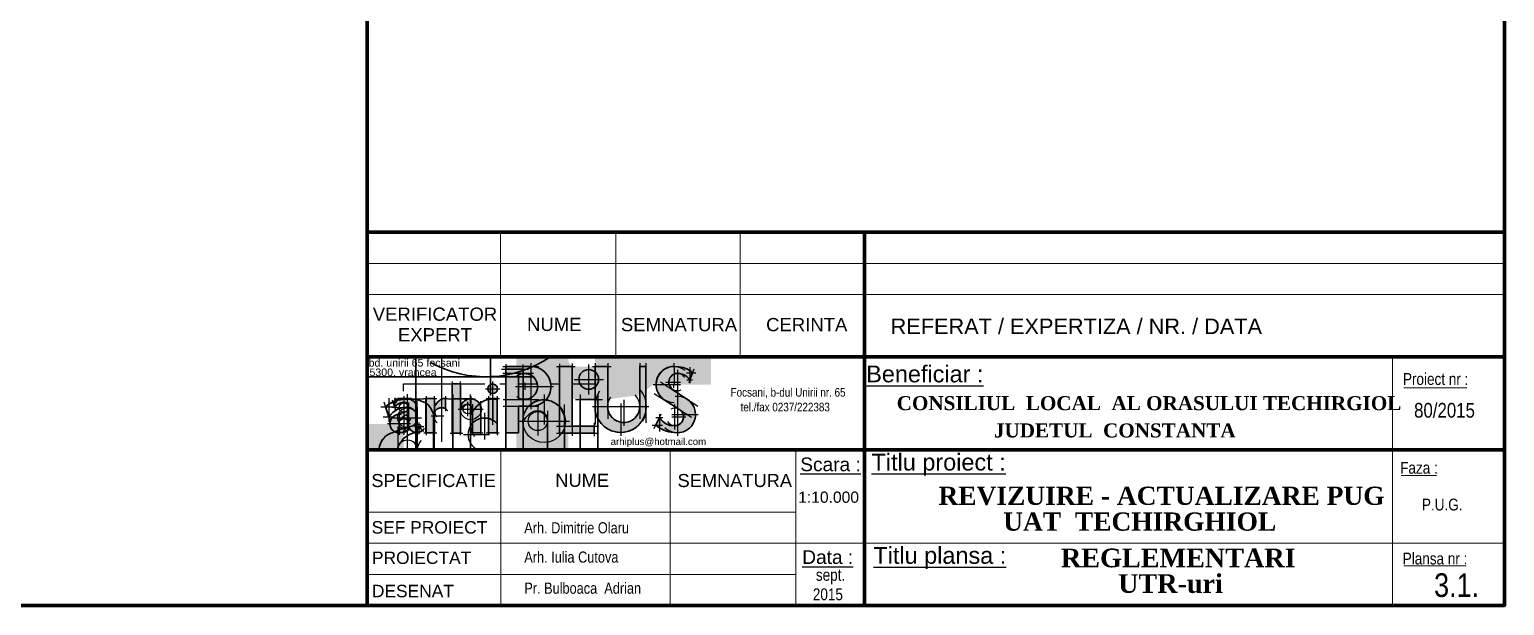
# Model space of a CAD drawing. Header units: metres. Extents: x 783184 to 1587399, y 282652 to 580595.
# Drawn here: x 792400 to 794774, y 284333 to 285259 of the extents above; entities that cross this region are included whole.
import ezdxf

# ---------------------------------------------------------------- set-up
doc = ezdxf.new("R2010")
doc.units = ezdxf.units.M
doc.header["$LTSCALE"] = 0.5
doc.layers.add('INDICATOR', color=7, linetype='CONTINUOUS')
doc.styles.add('Arial Narrow', font='ARIALN.TTF')
doc.styles.add('Arial Norrov', font='ARIALN.TTF')
doc.styles.add('GENERATED_STYLE_1', font='arial.ttf')
doc.styles.add('style1', font='arial.ttf')
doc.styles.add('WMF-Arial0', font='arial.ttf')
doc.styles.add('WMF-Times New Roman1', font='timesbd.ttf')

msp = doc.modelspace()

# ---------------------------------------------------------------- hatches: boundary and pattern name
at = {"layer": 'INDICATOR', "lineweight": 25, "true_color": 0xffb8b8}
msp.add_hatch(color=31, dxfattribs=at).paths.add_polyline_path([(793404.03289, 284688.19882), (793312.31795, 284688.19882), (793312.31795, 284717.43081), (793274.8654, 284717.43081), (793271.09221, 284719.60654), (793268.18996, 284725.26334), (793267.60942, 284729.75975), (793267.60942, 284733.24091), (793183.66637, 284733.37774), (793183.66637, 284583.76699), (793267.31189, 284583.76699), (793267.31189, 284665.43359), (793337.05492, 284665.43359), (793346.85612, 284667.16715), (793365.28626, 284669.48792), (793379.07256, 284670.21308)])
at = {"layer": 'INDICATOR', "lineweight": 100, "true_color": 0x2570da}
msp.add_hatch(color=152, dxfattribs=at).paths.add_polyline_path([(793497.18748, 284733.37838), (793310.44949, 284733.37838), (793310.44949, 284688.30423), (793311.85908, 284688.30423), (793497.18748, 284688.30423)])
at = {"layer": 'INDICATOR', "lineweight": 100, "true_color": 0xff3838}
h = msp.add_hatch(color=20, dxfattribs=at)
h.paths.add_polyline_path([(793187.13081, 284706.24291), (793197.14464, 284706.24291, -0.1298275936), (793207.38374, 284703.61064), (793207.38374, 284706.87776), (793167.13368, 284706.87776), (793167.13368, 284664.32606), (793207.38374, 284664.32606), (793207.38374, 284667.47412, -0.1339787295), (793196.80683, 284664.84682), (793187.13081, 284664.84682)])
h.paths.add_polyline_path([(793207.38374, 284717.75455), (793167.13368, 284717.75455), (793167.13368, 284706.87776), (793207.38374, 284706.87776)])
h.paths.add_polyline_path([(793207.38374, 284717.75455), (793207.38374, 284703.61064, -0.2716385839), (793217.98182, 284685.54238), (793239.59591, 284685.54238, 0.4142135624)])
h.paths.add_polyline_path([(793239.59591, 284685.54238), (793217.98182, 284685.54238, -0.2716385839), (793207.38374, 284667.47412), (793207.38374, 284653.75867), (793212.62012, 284653.75867, 0.3671583481)])
h.paths.add_polyline_path([(793207.38374, 284664.32606), (793167.13368, 284664.32606), (793167.13368, 284653.75867), (793207.38374, 284653.75867)])
h.paths.add_polyline_path([(793187.08369, 284653.75867), (793167.13368, 284653.75867), (793167.13368, 284611.19293), (793187.08369, 284611.19293)])
at = {"layer": 'INDICATOR', "lineweight": 25}
h = msp.add_hatch(color=9, dxfattribs=at)
h.paths.add_polyline_path([(793273.38964, 284717.86503), (793253.43207, 284717.86503), (793253.43207, 284610.55333), (793308.8821, 284610.55333), (793308.8821, 284621.63288), (793273.38964, 284621.63288)])
h.paths.add_polyline_path([(793331.25238, 284717.56037), (793310.88946, 284717.56037), (793310.88946, 284644.57423, 0.8146170407), (793392.37831, 284645.54275), (793392.37831, 284717.65086), (793382.47524, 284717.65086), (793382.47524, 284653.47127, -1.1110273837), (793331.25238, 284658.87425)])
h.paths.add_polyline_path([(793452.83902, 284668.96576), (793444.53722, 284674.26128), (793434.90216, 284680.68535), (793433.42445, 284682.24002), (793431.66171, 284684.77937), (793430.38931, 284687.35431), (793429.45604, 284690.33407), (793429.30054, 284693.05473), (793429.61154, 284695.57678), (793430.31149, 284697.72744), (793431.29659, 284699.67072), (793432.80029, 284701.76957), (793434.38168, 284703.42785), (793435.98891, 284704.51613), (793438.01095, 284705.50072), (793439.85163, 284706.09671), (793441.41619, 284706.40694), (793442.64349, 284706.45808), (793443.44886, 284706.48364), (793444.24144, 284706.47086), (793445.22586, 284706.34311), (793446.95642, 284706.14584), (793448.56729, 284705.83995), (793450.43611, 284705.46956), (793452.41763, 284704.95429), (793453.80299, 284704.45514), (793455.10784, 284703.79499), (793458.13301, 284701.51799), (793460.71054, 284698.99001), (793463.13736, 284696.34555), (793467.34857, 284707.603), (793465.54799, 284709.61906), (793462.59767, 284711.42757), (793457.9763, 284713.86448), (793452.21999, 284715.84143), (793444.80581, 284717.31414), (793437.57057, 284717.82131), (793433.67257, 284717.58318), (793431.10891, 284717.07075), (793429.03303, 284716.50827), (793427.06619, 284715.88137), (793424.89027, 284714.9815), (793423.13965, 284714.10653), (793421.19638, 284712.85232), (793419.53314, 284711.61489), (793417.4551, 284709.82393), (793416.14203, 284708.31154), (793413.91886, 284705.37798), (793413.14526, 284704.14474), (793412.1257, 284702.31075), (793411.15244, 284700.31984), (793410.51254, 284698.69005), (793409.98842, 284697.00938), (793409.46349, 284695.18274), (793409.15774, 284693.55671), (793408.90571, 284692.06805), (793408.78562, 284690.85661), (793408.70915, 284689.547), (793408.66808, 284688.17681), (793408.72611, 284686.89243), (793408.84203, 284685.53076), (793408.95795, 284684.51217), (793409.16084, 284683.276), (793409.4507, 284682.00123), (793409.78001, 284680.66304), (793410.1182, 284679.53315), (793410.49504, 284678.47086), (793411.01795, 284677.2006), (793411.49131, 284676.119), (793411.93587, 284675.24019), (793412.35134, 284674.49657), (793413.07741, 284673.27519), (793413.92774, 284672.02941), (793414.59431, 284671.14099), (793416.46461, 284668.89391), (793417.71292, 284667.64629), (793418.80734, 284666.67206), (793419.97877, 284665.76618), (793421.90562, 284664.14241), (793424.78997, 284662.17958), (793427.49015, 284660.47743), (793429.2238, 284659.31203), (793431.34102, 284657.9319), (793434.50137, 284655.97158), (793437.79015, 284653.85317), (793440.22631, 284652.27042), (793443.17408, 284650.39557), (793444.97693, 284649.08069), (793447.06224, 284647.84227), (793448.26356, 284646.84565), (793449.42893, 284645.69295), (793450.64237, 284643.98779), (793451.82215, 284641.67321), (793452.20652, 284640.66455), (793452.42274, 284639.61989), (793452.68702, 284638.3711), (793452.79513, 284637.19434), (793452.81923, 284636.26974), (793452.7052, 284634.88342), (793452.49033, 284633.76206), (793452.28582, 284632.79785), (793451.69506, 284631.13623), (793450.99847, 284629.73037), (793449.98039, 284628.21739), (793448.81353, 284626.79155), (793447.66149, 284625.80069), (793446.49598, 284624.9304), (793444.81578, 284623.99235), (793443.91078, 284623.55654), (793443.20396, 284623.31223), (793442.11506, 284622.91468), (793440.69981, 284622.6484), (793439.70098, 284622.54855), (793435.16497, 284622.49266), (793432.78575, 284622.71725), (793430.9483, 284622.98153), (793428.45694, 284623.77687), (793425.8265, 284624.95271), (793423.80406, 284626.07575), (793421.79495, 284627.47618), (793419.01346, 284629.89998), (793417.09684, 284631.72319), (793416.09222, 284632.80654), (793415.28591, 284633.8106), (793414.21438, 284635.78312), (793408.0873, 284623.05062), (793412.87815, 284619.65611), (793416.90809, 284617.35982), (793420.30283, 284615.53903), (793424.03213, 284613.95285), (793429.00448, 284612.68402), (793433.10402, 284611.94382), (793437.60032, 284611.3358), (793443.19441, 284611.20713), (793446.44199, 284611.42871), (793450.11394, 284612.04341), (793452.56599, 284612.79957), (793454.43118, 284613.51654), (793455.77453, 284614.1162), (793457.15707, 284614.84629), (793459.48768, 284616.29878), (793461.06583, 284617.44596), (793462.39626, 284618.51494), (793463.53094, 284619.62311), (793465.60777, 284621.92324), (793466.63824, 284623.35726), (793467.4599, 284624.50445), (793468.34941, 284626.00966), (793469.04075, 284627.33941), (793469.62761, 284628.59087), (793470.47781, 284630.70869), (793471.16901, 284632.76844), (793471.4691, 284634.30674), (793471.87528, 284636.68775), (793472.0709, 284639.15165), (793472.04479, 284640.52042), (793471.62231, 284645.47279), (793470.58915, 284649.56998), (793469.71458, 284651.79567), (793468.76758, 284653.75382), (793467.31059, 284656.34163), (793465.82493, 284658.33237), (793464.24139, 284660.20897), (793462.71844, 284661.7512), (793461.15105, 284663.12197), (793459.4205, 284664.55792)])
h = msp.add_hatch(color=9, dxfattribs=at)
h.paths.add_polyline_path([(793094.02474, 284689.95323), (793080.43307, 284689.95323), (793080.43307, 284610.61274), (793094.02474, 284610.61274)])
h.paths.add_polyline_path([(793123.93288, 284658.50581), (793122.57301, 284660.19736), (793121.66302, 284661.17103), (793120.37873, 284662.22824), (793119.2001, 284663.08907), (793117.73442, 284663.9046), (793116.34949, 284664.55172), (793115.22442, 284664.93349), (793114.27729, 284665.18982), (793113.39091, 284665.36288), (793112.44378, 284665.48841), (793111.48614, 284665.58248), (793110.09128, 284665.62349), (793108.48941, 284665.61304), (793107.06317, 284665.3828), (793105.50319, 284665.00613), (793104.25402, 284664.54404), (793102.39028, 284663.73824), (793101.30149, 284663.08943), (793100.25258, 284662.32321), (793099.20553, 284661.4128), (793098.11516, 284660.33218), (793097.38224, 284659.50548), (793096.59707, 284658.44854), (793096.0516, 284657.58628), (793095.52549, 284656.61707), (793094.6481, 284654.65749), (793094.27913, 284653.51022), (793094.02474, 284652.38531), (793094.02474, 284648.92124), (793095.97299, 284651.57512), (793098.47852, 284654.12893), (793101.30653, 284656.03821), (793103.48958, 284656.75726), (793105.67263, 284656.90601), (793107.56215, 284656.65558), (793108.96909, 284656.14194), (793110.05789, 284655.43282), (793111.30561, 284654.30789), (793112.06861, 284653.36182), (793112.77821, 284651.96788), (793113.16014, 284650.55017), (793113.16014, 284610.98298), (793126.70561, 284610.98298), (793126.70561, 284651.63677), (793126.25471, 284653.53551), (793125.42736, 284655.67932), (793124.77909, 284657.04092)])
h = msp.add_hatch(color=9, dxfattribs=at)
h.paths.add_polyline_path([(793137.93024, 284681.72651, 1), (793153.47968, 284681.72651, 1)])
h.paths.add_polyline_path([(793152.77641, 284665.94147), (793138.98708, 284665.94147), (793138.98708, 284610.81171), (793152.77641, 284610.81171)])
msp.add_hatch(color=9, dxfattribs=at).paths.add_polyline_path([(793022.37952, 284657.07291), (793020.95084, 284659.46876), (793018.98963, 284661.6953), (793016.90217, 284663.22764), (793013.89968, 284664.77651), (793010.84882, 284665.57516), (793007.91903, 284666.10756), (793004.15512, 284666.23479), (793002.11819, 284666.17716), (793000.48493, 284666.17716), (792997.25685, 284665.75465), (792995.30832, 284665.34956), (792993.40614, 284664.77338), (792991.3885, 284664.04362), (792989.12108, 284662.83364), (792987.29304, 284661.71344), (792985.4673, 284660.17252), (792988.11161, 284652.33097), (792989.91317, 284654.50918), (792991.13354, 284655.67092), (792992.99325, 284657.03592), (792995.23763, 284658.25913), (792997.53312, 284659.15945), (792999.39283, 284659.71133), (793001.72561, 284659.99687), (793003.25881, 284659.99687), (793004.8781, 284659.69614), (793006.31442, 284658.97835), (793007.89067, 284657.78963), (793008.86515, 284656.67247), (793009.73915, 284655.48375), (793009.73915, 284624.35145), (793009.69985, 284623.18702), (793009.63982, 284622.08756), (793008.95571, 284620.8815), (793008.46249, 284620.28995), (793007.91025, 284619.76747), (793007.17892, 284619.21291), (793006.4293, 284618.78897), (793005.50204, 284618.37495), (793004.22653, 284618.02562), (793002.9038, 284617.91796), (793001.9142, 284618.00605), (793000.4511, 284618.29669), (792999.02342, 284618.94291), (792997.98732, 284619.64998), (792997.27082, 284620.34999), (792996.55964, 284621.14694), (792995.87424, 284622.38337), (792995.40751, 284623.47891), (792995.16594, 284624.89403), (792995.12491, 284626.26091), (792995.15226, 284627.60035), (792995.41211, 284628.90415), (792995.9455, 284630.0113), (792996.64285, 284631.17313), (792997.61388, 284632.25286), (792998.92711, 284634.02678), (792999.7716, 284635.19799), (793000.78826, 284636.14531), (793001.9427, 284636.92037), (793003.25248, 284637.76431), (793005.03258, 284638.63033), (793007.0315, 284639.47427), (793008.54786, 284639.76705), (793009.73915, 284639.99095), (793009.73915, 284645.84963), (793009.14257, 284645.72648), (793007.01667, 284645.28762), (793003.04632, 284644.2825), (792999.38722, 284643.1322), (792996.31822, 284642.12931), (792994.13444, 284641.12651), (792990.81668, 284639.8203), (792989.61545, 284639.4103), (792988.60454, 284638.95634), (792987.59378, 284638.4), (792986.30459, 284637.55069), (792985.14483, 284636.54816), (792984.06079, 284635.44994), (792983.21112, 284634.36638), (792982.43473, 284633.18034), (792981.7748, 284631.88619), (792981.2181, 284630.50984), (792980.83717, 284629.22132), (792980.5003, 284627.58132), (792980.40082, 284625.76022), (792980.41925, 284624.9672), (792980.50231, 284624.11879), (792980.65016, 284623.11948), (792980.82551, 284622.23417), (792981.10235, 284621.22905), (792981.41691, 284620.38537), (792981.91502, 284619.23274), (792982.67155, 284617.85872), (792983.70779, 284616.47157), (792984.5566, 284615.50326), (792985.4699, 284614.61803), (792986.29106, 284613.98173), (792987.32428, 284613.28091), (792988.42733, 284612.67971), (792989.83312, 284612.03626), (792991.61985, 284611.48474), (792992.8549, 284611.20902), (792994.47017, 284611.09573), (792996.8945, 284611.12236), (793001.17005, 284611.49778), (793003.46122, 284611.89715), (793005.35275, 284612.42973), (793007.19101, 284613.30843), (793009.45555, 284614.55996), (793011.0007, 284615.57178), (793012.86142, 284617.22751), (793013.18418, 284616.7396), (793013.70547, 284616.07801), (793014.21006, 284615.50736), (793014.74791, 284614.94503), (793015.47607, 284614.33312), (793016.28111, 284613.73603), (793017.09191, 284613.20675), (793017.98549, 284612.72707), (793018.9784, 284612.30536), (793019.70037, 284612.02295), (793020.74295, 284611.75831), (793021.62818, 284611.58462), (793022.48879, 284611.50189), (793023.57182, 284611.4775), (793024.57856, 284611.51109), (793025.66907, 284611.5949), (793026.55833, 284611.72909), (793027.29657, 284611.9303), (793027.95089, 284612.1315), (793028.8066, 284612.48369), (793029.96089, 284613.042), (793031.42385, 284614.09618), (793032.6828, 284615.35432), (793029.64173, 284618.58956), (793028.89615, 284618.17697), (793028.0174, 284617.88419), (793027.00548, 284617.75115), (793025.79389, 284617.93743), (793025.24438, 284618.17884), (793024.04604, 284619.24356), (793023.56664, 284620.26824), (793023.2754, 284621.84668), (793023.2754, 284654.79794)])
h = msp.add_hatch(color=9, dxfattribs=at)
h.paths.add_polyline_path([(793052.3809, 284666.36425), (793038.44083, 284666.36425), (793038.44083, 284611.01729), (793052.3809, 284611.01729)])
h.paths.add_polyline_path([(793069.89455, 284666.2089), (793066.82051, 284666.00982), (793065.13327, 284665.59758), (793063.23973, 284664.92295), (793061.23375, 284663.8174), (793059.56205, 284662.50101), (793057.40606, 284660.55223), (793055.90626, 284658.73462), (793053.76668, 284655.99354), (793052.3809, 284653.87505), (793052.3809, 284645.04312), (793052.54228, 284645.31362), (793053.01693, 284646.01408), (793053.74941, 284646.90502), (793054.34469, 284647.54526), (793055.14354, 284648.26072), (793055.75524, 284648.73907), (793056.37716, 284649.18141), (793057.06487, 284649.59972), (793057.87423, 284650.02643), (793058.16446, 284650.15741), (793058.56237, 284650.3352), (793058.87952, 284650.45787), (793059.32279, 284650.6144), (793059.90267, 284650.80766), (793060.52027, 284650.97133), (793060.99031, 284651.06461), (793061.35453, 284651.14171), (793061.72452, 284651.19166), (793062.16101, 284651.24169), (793062.71757, 284651.28824), (793063.53831, 284651.31951), (793064.15691, 284651.31182), (793064.99694, 284651.24312), (793065.7454, 284651.12867), (793066.71859, 284650.94927), (793067.84913, 284650.57777), (793069.27379, 284650.02053), (793069.89455, 284649.6539)])
at = {"layer": 'INDICATOR', "lineweight": 100, "true_color": 0xff3838}
msp.add_hatch(color=20, dxfattribs=at).paths.add_polyline_path([(793002.54252, 284625.06141), (792943.90475, 284625.06141), (792943.90475, 284583.76762), (793002.54252, 284583.76762)])

# ---------------------------------------------------------------- linework, layer by layer
at = {"layer": 'INDICATOR', "color": 0, "linetype": 'ByBlock', "lineweight": 100}
for p, q in [((792943.90475, 284933.37838), (794773.90475, 284933.37838)), ((792943.90475, 284333.37838), (792943.90475, 284933.37838)), ((793743.90475, 284933.37838), (793743.90475, 284333.37838)), ((792943.90475, 284733.37838), (794773.90475, 284733.37838)), ((792943.90475, 284583.37838), (794773.90475, 284583.37838))]:
    msp.add_line(p, q, dxfattribs=at)
at = {"layer": 'INDICATOR', "color": 0, "linetype": 'ByBlock', "lineweight": 15}
for p, q in [((793158.30792, 284733.37838), (793158.30792, 284933.37838)), ((793343.90475, 284733.37838), (793343.90475, 284933.37838)), ((793543.90475, 284733.37838), (793543.90475, 284933.37838)), ((792943.90475, 284883.37838), (794773.90475, 284883.37838)), ((792943.90475, 284833.37838), (794773.90475, 284833.37838)), ((794593.90475, 284333.37838), (794593.90475, 284733.37838)), ((793159.08553, 284583.37838), (793159.08553, 284333.37838)), ((793431.48515, 284583.37838), (793431.48515, 284333.37838)), ((793633.55494, 284583.37838), (793633.55494, 284333.37838)), ((792943.90475, 284483.37838), (793633.55494, 284483.37838)), ((792943.90475, 284433.37838), (794773.90475, 284433.37838)), ((792943.90475, 284383.37838), (793633.55494, 284383.37838))]:
    msp.add_line(p, q, dxfattribs=at)
at = {"layer": 'INDICATOR', "color": 0, "lineweight": 25}
for p, q in [((793207.38374, 284723.05416), (793207.38374, 284648.93456)), ((793253.43207, 284722.07358), (793253.43207, 284605.91673)), ((793273.38964, 284722.33813), (793273.38964, 284605.91673)), ((793310.88946, 284722.80851), (793310.88946, 284624.5037)), ((793331.25238, 284723.13938), (793331.25238, 284633.65736)), ((793382.47524, 284722.81662), (793382.47524, 284633.41331)), ((793392.37831, 284722.80057), (793392.37831, 284627.12643)), ((793437.10084, 284722.97219), (793437.10084, 284718.77431)), ((793162.13534, 284717.75455), (793220.13323, 284717.75455)), ((793162.17802, 284706.87776), (793211.5409, 284706.87776)), ((793248.25114, 284717.84001), (793278.61218, 284717.84001)), ((793306.26903, 284717.56037), (793336.18529, 284717.56037)), ((793437.99668, 284717.55068), (793437.99668, 284688.53141)), ((793443.14459, 284712.2626), (793443.14459, 284605.87911)), ((793457.87896, 284707.603), (793472.4231, 284707.603)), ((793469.43589, 284713.18285), (793461.15994, 284691.05948)), ((793463.06983, 284716.31534), (793463.06983, 284691.01052)), ((793077.01784, 284689.95323), (793098.14985, 284689.95323)), ((793080.43307, 284693.71854), (793080.43307, 284606.75772)), ((793094.02474, 284607.30638), (793094.02474, 284693.57559)), ((793134.27272, 284681.72651), (793157.25495, 284681.72651)), ((793145.58705, 284693.50635), (793145.58705, 284669.94667)), ((793182.4568, 284685.54238), (793243.55997, 284685.54238)), ((793197.28083, 284691.12156), (793197.28083, 284680.34078)), ((793404.1073, 284688.53141), (793448.23946, 284688.53141)), ((793405.52686, 284674.42404), (793465.784, 284635.88899)), ((793415.87708, 284693.08481), (793476.13409, 284653.65657)), ((793424.48611, 284692.63621), (793448.19625, 284692.63621)), ((793437.49935, 284683.09536), (793437.49935, 284688.53141)), ((793457.97698, 284696.34555), (793467.33011, 284696.34555)), ((793034.6513, 284666.36425), (793056.06908, 284666.36425)), ((793038.52908, 284669.9976), (793038.52908, 284606.9709)), ((793052.3809, 284607.18791), (793052.3809, 284669.99698)), ((793063.54306, 284655.36813), (793063.54306, 284634.28758)), ((793069.89455, 284669.90254), (793069.89455, 284645.92866)), ((793069.89455, 284666.2089), (793071.72288, 284666.18645)), ((793071.72288, 284666.18645), (793073.55625, 284665.95005)), ((793105.48519, 284660.79829), (793105.48519, 284637.50897)), ((793110.49942, 284669.90629), (793110.49942, 284646.13317)), ((793113.16014, 284656.92585), (793113.16014, 284607.13413)), ((793126.70561, 284607.26716), (793126.70561, 284662.05393)), ((793135.2128, 284665.94147), (793156.54493, 284665.94147)), ((793138.98708, 284669.81114), (793138.98708, 284607.02441)), ((793152.77641, 284669.81114), (793152.77641, 284607.02441)), ((793162.44082, 284664.32606), (793220.07521, 284664.32606)), ((793162.44109, 284653.75867), (793219.76582, 284653.75867)), ((793306.12924, 284653.47127), (793396.93856, 284653.47127)), ((793351.84277, 284658.20499), (793351.84277, 284606.33986)), ((793356.57886, 284664.17362), (793356.57886, 284622.39338)), ((793438.96239, 284616.18431), (793438.96239, 284656.66924)), ((792995.08671, 284644.66793), (792995.08671, 284607.59184)), ((793027.00831, 284627.74956), (793027.00831, 284609.01169)), ((793046.87533, 284638.26017), (793067.32539, 284638.26017)), ((793052.3809, 284645.04312), (793053.05104, 284641.63559)), ((793053.05104, 284641.63559), (793053.90834, 284639.72408)), ((793053.90834, 284639.72408), (793054.76564, 284637.81256)), ((793054.76564, 284637.81256), (793055.52404, 284636.88972)), ((793090.14063, 284648.92124), (793130.54279, 284648.92124)), ((793308.8821, 284627.15658), (793308.8821, 284605.80683)), ((793405.61814, 284617.91954), (793416.83593, 284641.23087)), ((793408.40676, 284635.78312), (793419.62455, 284635.78312)), ((793414.36422, 284641.10421), (793414.36422, 284613.35862)), ((793434.21554, 284640.41941), (793476.47175, 284640.41941)), ((793434.28717, 284636.4823), (793456.41794, 284636.4823)), ((792976.66234, 284625.72011), (793013.77855, 284625.72011)), ((793019.92793, 284621.34046), (793035.02373, 284621.34046)), ((793027.00831, 284621.34046), (793034.81945, 284613.01609)), ((793034.75164, 284611.01729), (793056.14898, 284611.01729)), ((793077.1988, 284610.61274), (793097.96486, 284610.61274)), ((793109.61074, 284610.98298), (793130.51126, 284610.98298)), ((793135.0949, 284610.81171), (793156.30926, 284610.81171)), ((793248.35508, 284610.55333), (793313.97162, 284610.55333)), ((793248.47068, 284621.63288), (793313.85601, 284621.63288)), ((793402.51258, 284623.05062), (793419.05412, 284623.05062))]:
    msp.add_line(p, q, dxfattribs=at)
at = {"layer": 'INDICATOR', "color": 253, "lineweight": 25}
for p, q in [((793160.14634, 284713.5525), (793203.25565, 284713.5525)), ((793167.11341, 284721.23374), (793167.11341, 284583.76762)), ((793194.84043, 284583.76762), (793194.84043, 284720.94212)), ((793300.02754, 284720.80087), (793300.02754, 284672.73913)), ((793276.94631, 284696.77), (793323.83006, 284696.77)), ((793073.7186, 284665.43098), (793117.41088, 284665.43098)), ((793081.62927, 284672.84302), (793081.62927, 284583.76762)), ((793109.88698, 284583.76762), (793109.88698, 284672.84175)), ((793145.61484, 284672.6491), (793145.61484, 284623.74239)), ((793145.61484, 284665.11408), (793149.34463, 284665.06828)), ((793149.34463, 284665.06828), (793153.0847, 284664.58601)), ((793218.21975, 284654.07643), (793218.21975, 284606.56621)), ((793228.44877, 284672.65675), (793228.44877, 284624.15959)), ((793261.50939, 284583.76762), (793261.50939, 284656.63793)), ((793278.86407, 284664.56851), (793322.38161, 284664.56851)), ((793286.56359, 284672.46264), (793286.56359, 284583.76762)), ((793314.69383, 284672.46264), (793314.69383, 284583.76762)), ((793132.65779, 284642.99891), (793132.65779, 284599.99458)), ((793186.91683, 284629.84726), (793269.33724, 284629.84726)), ((793233.87664, 284646.17665), (793233.87664, 284583.76762)), ((792993.00683, 284621.1705), (792993.00683, 284583.76762)), ((793098.65562, 284608.09867), (793140.37375, 284608.09867)), ((793109.88698, 284621.93589), (793111.25408, 284614.98453)), ((793111.25408, 284614.98453), (793113.00297, 284611.08503)), ((793113.00297, 284611.08503), (793114.75186, 284607.18554)), ((793114.75186, 284607.18554), (793116.29899, 284605.30296))]:
    msp.add_line(p, q, dxfattribs=at)
at = {"layer": 'INDICATOR', "color": 0, "lineweight": 30}
for p, q in [((793187.13081, 284706.24291), (793187.13081, 284664.84682)), ((793197.41703, 284706.24291), (793187.13081, 284706.24291)), ((793197.75484, 284664.84682), (793187.13081, 284664.84682))]:
    msp.add_line(p, q, dxfattribs=at)
at = {"layer": 'INDICATOR', "color": 0, "linetype": 'ByBlock', "lineweight": 9}
for p, q in [((794611.89132, 284683.04722), (794713.07062, 284683.04722)), ((794607.85567, 284542.47823), (794664.67475, 284542.47823)), ((794611.89132, 284397.00875), (794712.34941, 284397.00875))]:
    msp.add_line(p, q, dxfattribs=at)
at = {"layer": 'INDICATOR', "color": 0, "lineweight": 100}
msp.add_lwpolyline([(783183.90475, 284333.37838), (783183.90475, 292543.37838), (794773.90475, 292543.37838), (794773.90475, 284333.37838)], close=True, dxfattribs=at)
at = {"layer": 'INDICATOR', "color": 0, "linetype": 'ByBlock', "lineweight": 100}
msp.add_lwpolyline([(792943.90475, 291943.37838), (792943.90475, 284933.37838)], dxfattribs=at)
at = {"layer": 'INDICATOR', "color": 8, "lineweight": 35}
for points in [[(793022.04841, 284733.37838), (793022.04841, 284583.76762)], [(793141.99712, 284670.72339), (793141.99712, 284733.37838)], [(792943.90475, 284701.23141), (793212.47847, 284701.23141)]]:
    msp.add_lwpolyline(points, dxfattribs=at)
at = {"layer": 'INDICATOR', "color": 30, "lineweight": 25}
msp.add_lwpolyline([(793063.70349, 284596.49383), (793063.70349, 284732.526)], dxfattribs=at)
at = {"layer": 'INDICATOR', "color": 253, "lineweight": 30}
for points in [[(793167.11341, 284713.5525), (793194.84043, 284713.5525), (793194.84043, 284583.76762)], [(793167.11341, 284583.76762), (793167.11341, 284713.5525)], [(792973.30033, 284652.72987), (792977.02483, 284655.87335), (792980.75403, 284658.15855), (792985.37956, 284660.62692), (792989.49554, 284662.11563), (792993.37599, 284663.29104), (792997.35101, 284664.11742), (793003.93629, 284664.97933), (793007.26814, 284664.97933), (793011.42348, 284665.09689), (793019.10185, 284664.83735), (793025.07862, 284663.75125), (793031.30237, 284662.12201), (793037.42745, 284658.96232), (793041.68587, 284655.83635), (793045.68673, 284651.2942), (793048.60125, 284646.40666), (793050.42885, 284641.76573), (793050.42885, 284583.76762)], [(792973.30033, 284652.72987), (792978.69472, 284636.73311), (792982.36988, 284641.17666), (792984.85945, 284643.54661), (792988.65326, 284646.33121), (792993.2318, 284648.82655), (792997.91459, 284650.66321), (793001.7084, 284651.78904), (793006.46726, 284652.37155), (793009.595, 284652.37155), (793012.89836, 284651.75805), (793015.82845, 284650.29376), (793019.04399, 284647.86877), (793021.03194, 284645.58976), (793022.8149, 284643.16477), (793022.8149, 284583.76762)], [(793081.44925, 284583.76762), (793081.44925, 284665.43098), (793109.88698, 284665.43098), (793109.88698, 284583.76762)], [(793145.90383, 284665.1328), (793145.90383, 284631.17121), (793144.34847, 284632.08981), (793141.44218, 284633.22657), (793139.13587, 284633.98442), (793137.15057, 284634.3504), (793135.6237, 284634.58388), (793133.91006, 284634.72404), (793132.6481, 284634.73971), (793130.9738, 284634.67592), (793129.83842, 284634.58096), (793128.94797, 284634.4789), (793128.1932, 284634.37701), (793127.45018, 284634.21972), (793126.4913, 284634.02944), (793125.23139, 284633.69553), (793124.04843, 284633.3013), (793123.14418, 284632.98198), (793122.49719, 284632.73173), (793121.68545, 284632.36903), (793121.09338, 284632.10184), (793119.44229, 284631.23135), (793118.03936, 284630.378), (793116.77065, 284629.47562), (793115.52278, 284628.49979), (793113.89313, 284627.04024), (793112.67874, 284625.73415), (793111.18448, 284623.91664), (793110.2162, 284622.4877), (793109.88698, 284621.93589)], [(793145.90383, 284665.1328), (793139.3438, 284664.70794), (793135.90182, 284663.86699), (793132.03899, 284662.49073), (793127.9468, 284660.23542), (793124.53654, 284657.54997), (793120.13832, 284653.57448), (793117.07872, 284649.86654), (793112.71399, 284644.27474), (793109.88698, 284639.95302)], [(793261.50939, 284583.76762), (793261.50939, 284635.38692), (793260.58957, 284639.26035), (793258.90176, 284643.63373), (793257.5793, 284646.4114), (793255.85303, 284649.39977), (793253.07889, 284652.85053), (793251.22251, 284654.83682), (793248.60255, 284656.99353), (793246.19816, 284658.74962), (793243.20816, 284660.41331), (793240.38292, 284661.73343), (793238.08778, 284662.51224), (793236.15563, 284663.03515), (793234.34741, 284663.38819), (793232.41527, 284663.64426), (793230.46168, 284663.83619), (793227.61617, 284663.91984), (793224.34835, 284663.89852), (793221.43882, 284663.42883), (793218.25646, 284662.66041), (793215.70816, 284661.71776), (793211.90612, 284660.07394), (793209.68499, 284658.75035), (793207.54521, 284657.18727), (793205.40924, 284655.33002), (793203.18488, 284653.12556), (793201.68973, 284651.4391), (793200.08798, 284649.28294), (793198.97521, 284647.52393), (793197.88593, 284645.51722), (793197.88821, 284645.51605), (793196.11208, 284641.5492), (793195.35937, 284639.20877), (793194.84043, 284636.91395)], [(793286.56359, 284664.56851), (793314.69383, 284664.56851), (793314.69383, 284583.76762)], [(793286.56359, 284583.76762), (793286.56359, 284664.56851)], [(793194.84043, 284629.84726), (793198.81486, 284635.26116), (793203.92614, 284640.47094), (793209.69527, 284644.36588), (793214.1487, 284645.83272), (793218.60212, 284646.13619), (793222.45673, 284645.62531), (793225.3269, 284644.57748), (793227.54804, 284643.13087), (793230.0934, 284640.83601), (793231.64992, 284638.90604), (793233.09749, 284636.06239), (793233.87664, 284633.17026), (793233.87664, 284583.76762)], [(792963.03237, 284583.76762), (792963.16764, 284586.24383), (792963.85486, 284589.58943), (792964.63195, 284592.21801), (792965.76762, 284595.02575), (792967.11387, 284597.66582), (792968.69771, 284600.08534), (792970.43103, 284602.29582), (792972.64248, 284604.53618), (792975.0084, 284606.58134), (792977.63834, 284608.31392), (792979.7003, 284609.44887), (792981.76255, 284610.37494), (792984.21305, 284611.21134), (792990.98129, 284613.87601), (792995.43619, 284615.92172), (793001.69695, 284617.96761), (793009.16152, 284620.31423), (793017.26104, 284622.36468), (793021.59787, 284623.25995), (793022.8149, 284623.51118)], [(792993.00628, 284583.76762), (792993.05764, 284586.28265), (792993.58774, 284588.9424), (792994.67584, 284591.20099), (792996.09845, 284593.57112), (792998.07935, 284595.77376), (793000.75833, 284599.39257), (793002.48109, 284601.78184), (793004.55508, 284603.71436), (793006.91014, 284605.29548), (793009.58208, 284607.01713), (793013.21348, 284608.78379), (793017.29129, 284610.50544), (793020.38466, 284611.10271), (793022.8149, 284611.55946)]]:
    msp.add_lwpolyline(points, dxfattribs=at)
at = {"layer": 'INDICATOR', "color": 0, "lineweight": 30}
for points in [[(793207.38374, 284717.75455), (793167.13368, 284717.75455), (793167.13368, 284611.19293), (793187.08369, 284611.19293), (793187.08369, 284653.75867), (793212.62012, 284653.75867)], [(793253.43207, 284717.86503), (793273.38964, 284717.86503), (793273.38964, 284621.63288), (793308.8821, 284621.63288), (793308.8821, 284610.55333), (793253.43207, 284610.55333), (793253.43207, 284717.84001)], [(793310.88946, 284644.8143), (793310.88946, 284717.56037), (793331.25238, 284717.56037), (793331.25238, 284648.06829)], [(793382.47524, 284653.47127), (793382.47524, 284717.65086), (793392.37831, 284717.65086), (793392.37831, 284643.03161)], [(793463.13736, 284696.34555), (793467.34857, 284707.603), (793465.54799, 284709.61906), (793462.59767, 284711.42757), (793457.9763, 284713.86448), (793452.21999, 284715.84143), (793444.80581, 284717.31414), (793437.57057, 284717.82131), (793433.67257, 284717.58318), (793431.10891, 284717.07075), (793429.03303, 284716.50827), (793427.06619, 284715.88137), (793424.89027, 284714.9815), (793423.13965, 284714.10653), (793421.19638, 284712.85232), (793419.53314, 284711.61489), (793417.4551, 284709.82393), (793416.14203, 284708.31154), (793413.91886, 284705.37798), (793413.14526, 284704.14474), (793412.1257, 284702.31075), (793411.15244, 284700.31984), (793410.51254, 284698.69005), (793409.98842, 284697.00938), (793409.46349, 284695.18274), (793409.15774, 284693.55671), (793408.90571, 284692.06805), (793408.78562, 284690.85661), (793408.70915, 284689.547), (793408.66808, 284688.17681), (793408.72611, 284686.89243), (793408.84203, 284685.53076), (793408.95795, 284684.51217), (793409.16084, 284683.276), (793409.4507, 284682.00123), (793409.78001, 284680.66304), (793410.1182, 284679.53315), (793410.49504, 284678.47086), (793411.01795, 284677.2006), (793411.49131, 284676.119), (793411.93587, 284675.24019), (793412.35134, 284674.49657), (793413.07741, 284673.27519), (793413.92774, 284672.02941), (793414.59431, 284671.14099), (793416.46461, 284668.89391), (793417.71292, 284667.64629), (793418.80734, 284666.67206), (793419.97877, 284665.76618), (793421.90562, 284664.14241), (793424.78997, 284662.17958), (793427.49015, 284660.47743), (793429.2238, 284659.31203), (793431.34102, 284657.9319), (793434.50137, 284655.97158), (793437.79015, 284653.85317), (793440.22631, 284652.27042), (793443.17408, 284650.39557), (793444.97693, 284649.08069), (793447.06224, 284647.84227), (793448.26356, 284646.84565), (793449.42893, 284645.69295), (793450.64237, 284643.98779), (793451.82215, 284641.67321), (793452.20652, 284640.66455), (793452.42274, 284639.61989), (793452.68702, 284638.3711), (793452.79513, 284637.19434), (793452.81923, 284636.26974), (793452.7052, 284634.88342), (793452.49033, 284633.76206), (793452.28582, 284632.79785), (793451.69506, 284631.13623), (793450.99847, 284629.73037), (793449.98039, 284628.21739), (793448.81353, 284626.79155), (793447.66149, 284625.80069), (793446.49598, 284624.9304), (793444.81578, 284623.99235), (793443.91078, 284623.55654), (793443.20396, 284623.31223), (793442.11506, 284622.91468), (793440.69981, 284622.6484), (793439.70098, 284622.54855), (793435.16497, 284622.49266), (793432.78575, 284622.71725), (793430.9483, 284622.98153), (793428.45694, 284623.77687), (793425.8265, 284624.95271), (793423.80406, 284626.07575), (793421.79495, 284627.47618), (793419.01346, 284629.89998), (793417.09684, 284631.72319), (793416.09222, 284632.80654), (793415.28591, 284633.8106), (793414.21438, 284635.78312), (793408.0873, 284623.05062), (793412.87815, 284619.65611), (793416.90809, 284617.35982), (793420.30283, 284615.53903), (793424.03213, 284613.95285), (793429.00448, 284612.68402), (793433.10402, 284611.94382), (793437.60032, 284611.3358), (793443.19441, 284611.20713), (793446.44199, 284611.42871), (793450.11394, 284612.04341), (793452.56599, 284612.79957), (793454.43118, 284613.51654), (793455.77453, 284614.1162), (793457.15707, 284614.84629), (793459.48768, 284616.29878), (793461.06583, 284617.44596), (793462.39626, 284618.51494), (793463.53094, 284619.62311), (793465.60777, 284621.92324), (793466.63824, 284623.35726), (793467.4599, 284624.50445), (793468.34941, 284626.00966), (793469.04075, 284627.33941), (793469.62761, 284628.59087), (793470.47781, 284630.70869), (793471.16901, 284632.76844), (793471.4691, 284634.30674), (793471.87528, 284636.68775), (793472.0709, 284639.15165), (793472.04479, 284640.52042), (793471.62231, 284645.47279), (793470.58915, 284649.56998), (793469.71458, 284651.79567), (793468.76758, 284653.75382), (793467.31059, 284656.34163), (793465.82493, 284658.33237), (793464.24139, 284660.20897), (793462.71844, 284661.7512), (793461.15105, 284663.12197), (793459.4205, 284664.55792), (793452.83902, 284668.96576), (793444.53722, 284674.26128), (793434.90216, 284680.68535), (793433.42445, 284682.24002), (793431.66171, 284684.77937), (793430.38931, 284687.35431), (793429.45604, 284690.33407), (793429.30054, 284693.05473), (793429.61154, 284695.57678), (793430.31149, 284697.72744), (793431.29659, 284699.67072), (793432.80029, 284701.76957), (793434.38168, 284703.42785), (793435.98891, 284704.51613), (793438.01095, 284705.50072), (793439.85163, 284706.09671), (793441.41619, 284706.40694), (793442.64349, 284706.45808), (793443.44886, 284706.48364), (793444.24144, 284706.47086), (793445.22586, 284706.34311), (793446.95642, 284706.14584), (793448.56729, 284705.83995), (793450.43611, 284705.46956), (793452.41763, 284704.95429), (793453.80299, 284704.45514), (793455.10784, 284703.79499), (793458.13301, 284701.51799), (793460.71054, 284698.99001), (793463.13736, 284696.34555)], [(793080.43307, 284689.95323), (793094.02474, 284689.95323), (793094.02474, 284610.61274), (793080.43307, 284610.61274), (793080.43307, 284689.95323)], [(792985.42666, 284660.13821), (792987.25239, 284661.67913), (792989.08043, 284662.79933), (792991.34785, 284664.00931), (792993.36549, 284664.73908), (792995.26767, 284665.31526), (792997.21621, 284665.72034), (793000.44428, 284666.14285), (793002.07754, 284666.14285), (793004.11447, 284666.20048), (793007.87838, 284666.07325), (793010.80817, 284665.54085), (793013.85903, 284664.7422), (793016.86152, 284663.19333), (793018.94898, 284661.66099), (793020.91019, 284659.43445), (793022.33887, 284657.0386), (793023.23475, 284654.76363), (793023.23475, 284621.81238), (793023.52599, 284620.23393), (793024.00539, 284619.20925), (793025.20373, 284618.14453), (793025.75324, 284617.90313), (793026.96483, 284617.71684), (793027.97675, 284617.84988), (793028.8555, 284618.14266), (793029.60108, 284618.55525), (793032.64215, 284615.32001), (793031.3832, 284614.06187), (793029.92025, 284613.0077), (793028.76595, 284612.44939), (793027.91024, 284612.09719), (793027.25592, 284611.89599), (793026.51768, 284611.69479), (793025.62842, 284611.56059), (793024.53791, 284611.47679), (793023.53117, 284611.44319), (793022.44814, 284611.46758), (793021.58753, 284611.55032), (793020.7023, 284611.724), (793019.65973, 284611.98864), (793018.93775, 284612.27105), (793017.94484, 284612.69276), (793017.05126, 284613.17245), (793016.24046, 284613.70172), (793015.43542, 284614.29881), (793014.70726, 284614.91073), (793014.16941, 284615.47306), (793013.66482, 284616.0437), (793013.14353, 284616.70529), (793012.82077, 284617.1932), (793010.96005, 284615.53747), (793009.4149, 284614.52565), (793007.15036, 284613.27412), (793005.3121, 284612.39542), (793003.42057, 284611.86284), (793001.1294, 284611.46347), (792996.85385, 284611.08805), (792994.42952, 284611.06143), (792992.81425, 284611.17471), (792991.5792, 284611.45043), (792989.79247, 284612.00195), (792988.38668, 284612.64541), (792987.28363, 284613.2466), (792986.25041, 284613.94742), (792985.42925, 284614.58373), (792984.51595, 284615.46895), (792983.66714, 284616.43726), (792982.6309, 284617.82441), (792981.87437, 284619.19844), (792981.37626, 284620.35106), (792981.0617, 284621.19474), (792980.78486, 284622.19986), (792980.60951, 284623.08517), (792980.46166, 284624.08449), (792980.3786, 284624.9329), (792980.36017, 284625.72591), (792980.45965, 284627.54701), (792980.79652, 284629.18701), (792981.17745, 284630.47553), (792981.73415, 284631.85188), (792982.39408, 284633.14603), (792983.17047, 284634.33207), (792984.02014, 284635.41564), (792985.10418, 284636.51385), (792986.26394, 284637.51638), (792987.55313, 284638.36569), (792988.56389, 284638.92203), (792989.5748, 284639.37599), (792990.77603, 284639.78599), (792994.09379, 284641.0922), (792996.27757, 284642.095), (792999.34657, 284643.09789), (793003.00567, 284644.24819), (793006.97602, 284645.25331), (793009.10192, 284645.69217), (793009.6985, 284645.81533)], [(792985.42666, 284660.13821), (792988.07097, 284652.29666), (792989.87252, 284654.47487), (792991.09289, 284655.63661), (792992.9526, 284657.00161), (792995.19698, 284658.22482), (792997.49247, 284659.12514), (792999.35218, 284659.67702), (793001.68496, 284659.96256), (793003.21816, 284659.96256), (793004.83745, 284659.66183), (793006.27377, 284658.94404), (793007.85002, 284657.75532), (793008.82451, 284656.63816), (793009.6985, 284655.44944), (793009.6985, 284624.31714), (793009.6592, 284623.15272), (793009.59917, 284622.05325), (793008.91506, 284620.84719), (793008.42184, 284620.25565), (793007.8696, 284619.73316), (793007.13827, 284619.1786), (793006.38865, 284618.75466), (793005.46139, 284618.34064), (793004.18588, 284617.99131), (793002.86315, 284617.88365), (793001.87355, 284617.97174), (793000.41045, 284618.26238), (792998.98277, 284618.9086), (792997.94667, 284619.61567), (792997.23017, 284620.31568), (792996.51899, 284621.11263), (792995.83359, 284622.34907), (792995.36686, 284623.4446), (792995.12529, 284624.85972), (792995.08426, 284626.2266), (792995.11161, 284627.56605), (792995.37147, 284628.86984), (792995.90485, 284629.97699), (792996.6022, 284631.13883), (792997.57323, 284632.21855), (792998.88646, 284633.99248), (792999.73095, 284635.16369), (793000.74761, 284636.111), (793001.90205, 284636.88606), (793003.21183, 284637.73001), (793004.99193, 284638.59602), (793006.99085, 284639.43996), (793008.50721, 284639.73274), (793009.6985, 284639.95664)], [(793038.44083, 284611.01729), (793038.44083, 284666.36425), (793052.3809, 284666.36425), (793052.3809, 284611.01729), (793038.44083, 284611.01729)], [(793070.03621, 284666.21808), (793070.03621, 284649.57024), (793069.27379, 284650.02053), (793067.84913, 284650.57777), (793066.71859, 284650.94927), (793065.7454, 284651.12867), (793064.99694, 284651.24312), (793064.15691, 284651.31182), (793063.53831, 284651.31951), (793062.71757, 284651.28824), (793062.16101, 284651.24169), (793061.72452, 284651.19166), (793061.35453, 284651.14171), (793060.99031, 284651.06461), (793060.52027, 284650.97133), (793059.90267, 284650.80766), (793059.32279, 284650.6144), (793058.87952, 284650.45787), (793058.56237, 284650.3352), (793058.16446, 284650.15741), (793057.87423, 284650.02643), (793057.06487, 284649.59972), (793056.37716, 284649.18141), (793055.75524, 284648.73907), (793055.14354, 284648.26072), (793054.34469, 284647.54526), (793053.74941, 284646.90502), (793053.01693, 284646.01408), (793052.54228, 284645.31362), (793052.3809, 284645.04312)], [(793070.03621, 284666.21808), (793066.82051, 284666.00982), (793065.13327, 284665.59758), (793063.23973, 284664.92295), (793061.23375, 284663.8174), (793059.56205, 284662.50101), (793057.40606, 284660.55223), (793055.90626, 284658.73462), (793053.76668, 284655.99354), (793052.3809, 284653.87505)], [(793126.70561, 284610.98298), (793126.70561, 284651.63677), (793126.25471, 284653.53551), (793125.42736, 284655.67932), (793124.77909, 284657.04092), (793123.93288, 284658.50581), (793122.57301, 284660.19736), (793121.66302, 284661.17103), (793120.37873, 284662.22824), (793119.2001, 284663.08907), (793117.73442, 284663.9046), (793116.34949, 284664.55172), (793115.22442, 284664.93349), (793114.27729, 284665.18982), (793113.39091, 284665.36288), (793112.44378, 284665.48841), (793111.48614, 284665.58248), (793110.09128, 284665.62349), (793108.48941, 284665.61304), (793107.06317, 284665.3828), (793105.50319, 284665.00613), (793104.25402, 284664.54404), (793102.39028, 284663.73824), (793101.30149, 284663.08943), (793100.25258, 284662.32321), (793099.20553, 284661.4128), (793098.11516, 284660.33218), (793097.38224, 284659.50548), (793096.59707, 284658.44854), (793096.0516, 284657.58628), (793095.51764, 284656.6026), (793095.51876, 284656.60203), (793094.6481, 284654.65749), (793094.27913, 284653.51022), (793094.02474, 284652.38531)], [(793094.02474, 284648.92124), (793095.97299, 284651.57512), (793098.47852, 284654.12893), (793101.30653, 284656.03821), (793103.48958, 284656.75726), (793105.67263, 284656.90601), (793107.56215, 284656.65558), (793108.96909, 284656.14194), (793110.05789, 284655.43282), (793111.30561, 284654.30789), (793112.06861, 284653.36182), (793112.77821, 284651.96788), (793113.16014, 284650.55017), (793113.16014, 284610.98298), (793126.70561, 284610.98298)], [(793138.98708, 284665.94147), (793152.77641, 284665.94147), (793152.77641, 284610.81171), (793138.98708, 284610.81171), (793138.98708, 284665.94147)]]:
    msp.add_lwpolyline(points, dxfattribs=at)
at = {"layer": 'INDICATOR', "color": 140, "lineweight": 25}
for points in [[(793002.4265, 284677.67484), (793002.4265, 284689.46695), (793132.88524, 284689.46695)], [(793157.12596, 284689.46771), (793167.11341, 284689.46771)], [(793188.07458, 284689.93477), (793216.19849, 284689.93477)], [(793238.91935, 284689.8599), (793252.27253, 284689.8599)], [(793274.29048, 284689.6791), (793309.84903, 284689.6791)]]:
    msp.add_lwpolyline(points, dxfattribs=at)
at = {"layer": 'INDICATOR', "color": 253, "lineweight": 25}
for points in [[(792965.68921, 284652.79986), (792986.23007, 284652.79986)], [(792970.54792, 284661.0525), (792981.18487, 284629.07884)], [(792978.62218, 284666.63992), (792978.62218, 284628.62027)], [(792987.48851, 284665.75923), (793034.28767, 284665.75923)], [(793008.36064, 284673.14922), (793008.36064, 284583.76762)], [(793024.0892, 284652.02962), (793024.0892, 284583.76762)], [(793051.43325, 284657.03599), (793051.43325, 284583.76762)], [(792969.74646, 284636.73111), (792986.1032, 284636.73111)], [(792986.1032, 284636.73111), (792986.1032, 284635.17823), (793031.2686, 284635.17823)]]:
    msp.add_lwpolyline(points, dxfattribs=at)
at = {"layer": 'INDICATOR', "color": 0, "lineweight": 25}
for points in [[(792981.69571, 284660.17252), (792991.76476, 284660.17252)], [(792983.68456, 284652.29568), (792991.70257, 284652.29568)], [(792984.07744, 284664.21793), (792989.29163, 284648.54457)], [(792988.03541, 284666.95686), (792988.03541, 284648.31978)], [(792991.70257, 284652.29568), (792991.70257, 284651.53447), (793013.84247, 284651.53447)], [(792992.38164, 284666.52515), (793015.32241, 284666.52515)], [(793002.61308, 284670.1477), (793002.61308, 284607.64285)], [(793010.32316, 284659.79495), (793010.32316, 284615.21539)], [(793023.72711, 284662.24906), (793023.72711, 284615.46055)]]:
    msp.add_lwpolyline(points, dxfattribs=at)
at = {"layer": 'INDICATOR', "color": 253, "lineweight": 30}
msp.add_circle((793300.26807, 284696.77), 15.86043, dxfattribs=at)
at = {"layer": 'INDICATOR', "color": 0, "lineweight": 30}
msp.add_circle((793145.70496, 284681.72651), 7.77472, dxfattribs=at)
at = {"layer": 'INDICATOR', "color": 253, "lineweight": 25}
for centre, radius in [((793008.49662, 284635.36086), 15.60956), ((793228.44877, 284629.84726), 34.34325), ((793218.21975, 284629.84726), 15.38126)]:
    msp.add_circle(centre, radius, dxfattribs=at)
at = {"layer": 'INDICATOR', "color": 0, "lineweight": 25}
for centre, radius in [((793002.67974, 284651.62399), 7.65174), ((793110.49942, 284648.92124), 16.83493), ((793105.48519, 284648.92124), 7.53984), ((793002.77504, 284625.71082), 8.11696), ((793027.00831, 284621.34046), 3.24909)]:
    msp.add_circle(centre, radius, dxfattribs=at)
at = {"layer": 'INDICATOR', "color": 8, "lineweight": 35}
msp.add_arc((793134.83255, 284883.75865), 182.6678, 240.85614802, 304.58908193, dxfattribs=at)
at = {"layer": 'INDICATOR', "color": 0, "lineweight": 25}
for centre, radius, start, end in [((793197.28083, 284685.54238), 20.70098, 231.15602495, 130.16367854), ((793437.49935, 284688.53141), 28.7406, 51.19354603, 271.10257664), ((793443.14459, 284692.63621), 13.85046, 32.94893186, 295.50260162), ((793351.5339, 284653.47127), 41.60682, 144.38089312, 40.36488763), ((793063.54306, 284638.26017), 13.06148, 38.58064245, 237.71925997), ((793356.57886, 284653.47127), 25.89638, 145.59217785, 45.13769001), ((793443.14459, 284640.41941), 29.14893, 225.04694225, 96.95822986), ((792995.08671, 284625.72011), 14.7215, 76.04631477, 320.71657217), ((793023.90688, 284624.84148), 13.61025, 140.31225434, 332.0634303), ((793438.96239, 284636.4823), 13.93507, 210.70207185, 118.00354607)]:
    msp.add_arc(centre, radius, start, end, dxfattribs=at)
at = {"layer": 'INDICATOR', "color": 0, "lineweight": 30}
for centre, radius, start, end in [((793197.28083, 284685.54238), 20.70098, 268.68793272, 90.37696646), ((793207.38374, 284685.54238), 32.21217, 279.355472, 90), ((793356.57886, 284653.47127), 25.89638, 192.04256249, 0), ((793351.84277, 284653.47127), 41.85829, 191.9358326, 345.55770822)]:
    msp.add_arc(centre, radius, start, end, dxfattribs=at)
at = {"layer": 'INDICATOR', "color": 253, "lineweight": 25}
for centre, radius, start, end in [((793132.65779, 284608.09867), 26.64542, 38.58064245, 237.71925997), ((792993.00683, 284582.51694), 30.03185, 76.04631477, 177.61321116), ((793008.69104, 284582.49798), 16.55859, 4.39750545, 175.60249455), ((793051.79998, 284580.72454), 27.76492, 140.31225434, 173.70764659)]:
    msp.add_arc(centre, radius, start, end, dxfattribs=at)

# ---------------------------------------------------------------- texts
at = {"layer": 'INDICATOR', "color": 0, "linetype": 'ByBlock', "lineweight": 20, "style": 'style1'}
for s, height, p in [('bd. unirii 65 focsani', 12.20736, (792946.15743, 284717.45916)), ('5300, vrancea', 12.20736, (792947.48137, 284702.17077)), ('arhiplus@hotmail.com', 11.0976, (793335.64675, 284591.44535))]:
    msp.add_text(s, height=height, dxfattribs=at).set_placement(p)
at = {"layer": 'INDICATOR', "color": 0, "linetype": 'ByBlock', "lineweight": 9}
for s, height, style, p in [('Proiect nr :', 19, 'Arial Norrov', (794610.50107, 284687.98395)), ('Focsani, b-dul Unirii nr. 65', 13.8288384, 'Arial Norrov', (793528.65172, 284669.13934)), ('tel./fax 0237/222383', 13.8288384, 'Arial Norrov', (793544.70202, 284645.46159)), ('Faza :', 19, 'Arial Norrov', (794606.02308, 284545.25799)), ('P.U.G.', 19, 'Arial Norrov', (794641.0354, 284486.1134)), ('P.U.G.', 19, 'Arial Norrov', (794641.0354, 284486.1134)), ('Plansa nr :', 19, 'Arial Norrov', (794610.12192, 284399.32955)), ('sept.', 19, 'Arial Narrow', (793665.78727, 284373.06545)), ('3.1.', 38, 'Arial Norrov', (794660.54418, 284347.11995)), ('2015', 19, 'Arial Narrow', (793660.93742, 284341.83847))]:
    msp.add_text(s, height=height, dxfattribs=dict(at, style=style)).set_placement(p)
at = {"layer": 'INDICATOR', "color": 0, "linetype": 'ByBlock', "lineweight": 5, "style": 'WMF-Times New Roman1'}
for s, height, p in [('CONSILIUL  LOCAL  AL ORASULUI TECHIRGIOL', 22.5, (793795.89852, 284647.40696)), ('  JUDETUL  CONSTANTA', 22.5, (793935.30734, 284603.57916)), ('REVIZUIRE - ACTUALIZARE PUG', 29.25, (793862.97516, 284495.14508)), ('UAT  TECHIRGHIOL', 29.25, (793967.18308, 284453.67591)), ('REGLEMENTARI', 30, (794060.12457, 284394.83055)), ('UTR-uri', 30, (794152.15408, 284353.63751))]:
    msp.add_text(s, height=height, dxfattribs=at).set_placement(p)
at = {"layer": 'INDICATOR', "color": 0, "lineweight": 5, "style": 'Arial Norrov'}
msp.add_text('80/2015', height=23.625, dxfattribs=at).set_placement((794628.45624, 284635.36457))
at = {"layer": 'INDICATOR', "color": 0, "lineweight": 0, "style": 'WMF-Arial0'}
msp.add_text('1:10.000', height=18, dxfattribs=at).set_placement((793637.36559, 284498.51724))
at = {"layer": 'INDICATOR', "color": 7, "lineweight": 0, "style": 'Arial Narrow'}
for s, p in [('Arh. Dimitrie Olaru', (793196.60796, 284449.31711)), ('Arh. Iulia Cutova', (793196.60796, 284402.22833)), ('Pr. Bulboaca  Adrian', (793196.60796, 284352.22833))]:
    msp.add_text(s, height=17.8890532, dxfattribs=at).set_placement(p)
at = {"layer": 'INDICATOR', "color": 0, "linetype": 'Continuous', "insert": (793052.90624, 284757.95631), "char_height": 21.3174058, "width": 200, "attachment_point": 8, "line_spacing_factor": 0.933337, "style": 'GENERATED_STYLE_1'}
msp.add_mtext('{VERIFICATOR\\PEXPERT}', dxfattribs=at)
at = {"layer": 'INDICATOR', "color": 0, "linetype": 'Continuous', "style": 'GENERATED_STYLE_1'}
for s, insert, char_height, attachment_point in [('{NUME}', (793244.90353, 284774.3433), 21.317406, 8), ('{SEMNATURA}', (793445.61437, 284773.98091), 21.3174058, 8), ('{CERINTA}', (793651.11928, 284773.98091), 21.317406, 8), ('{REFERAT / EXPERTIZA / NR. / DATA}', (794084.9397, 284769.35637), 25, 8), ('{\\LBeneficiar :}', (793746.824, 284691.76818), 27, 7), ('{\\LScara :}', (793640.70231, 284548.96511), 22, 7), ('{\\LTitlu proiect :}', (793755.39511, 284542.22718), 27, 7), ('{SPECIFICATIE}', (792950.49144, 284523.45827), 21, 7), ('{NUME}', (793246.54835, 284523.81527), 21, 7), ('{SEMNATURA}', (793443.24605, 284523.45827), 21, 7), ('{SEF PROIECT}', (792950.90035, 284448.68405), 20, 7), ('{PROIECTAT}', (792951.43899, 284399.79832), 20, 7), ('{\\LData :}', (793643.90475, 284399.84777), 22, 7), ('{\\LTitlu plansa :}', (793758.33894, 284392.22718), 27, 7), ('{DESENAT}', (792951.43899, 284346.34682), 20, 7)]:
    msp.add_mtext(s, dxfattribs=dict(at, insert=insert, char_height=char_height, attachment_point=attachment_point))

doc.saveas('drawing.dxf')
